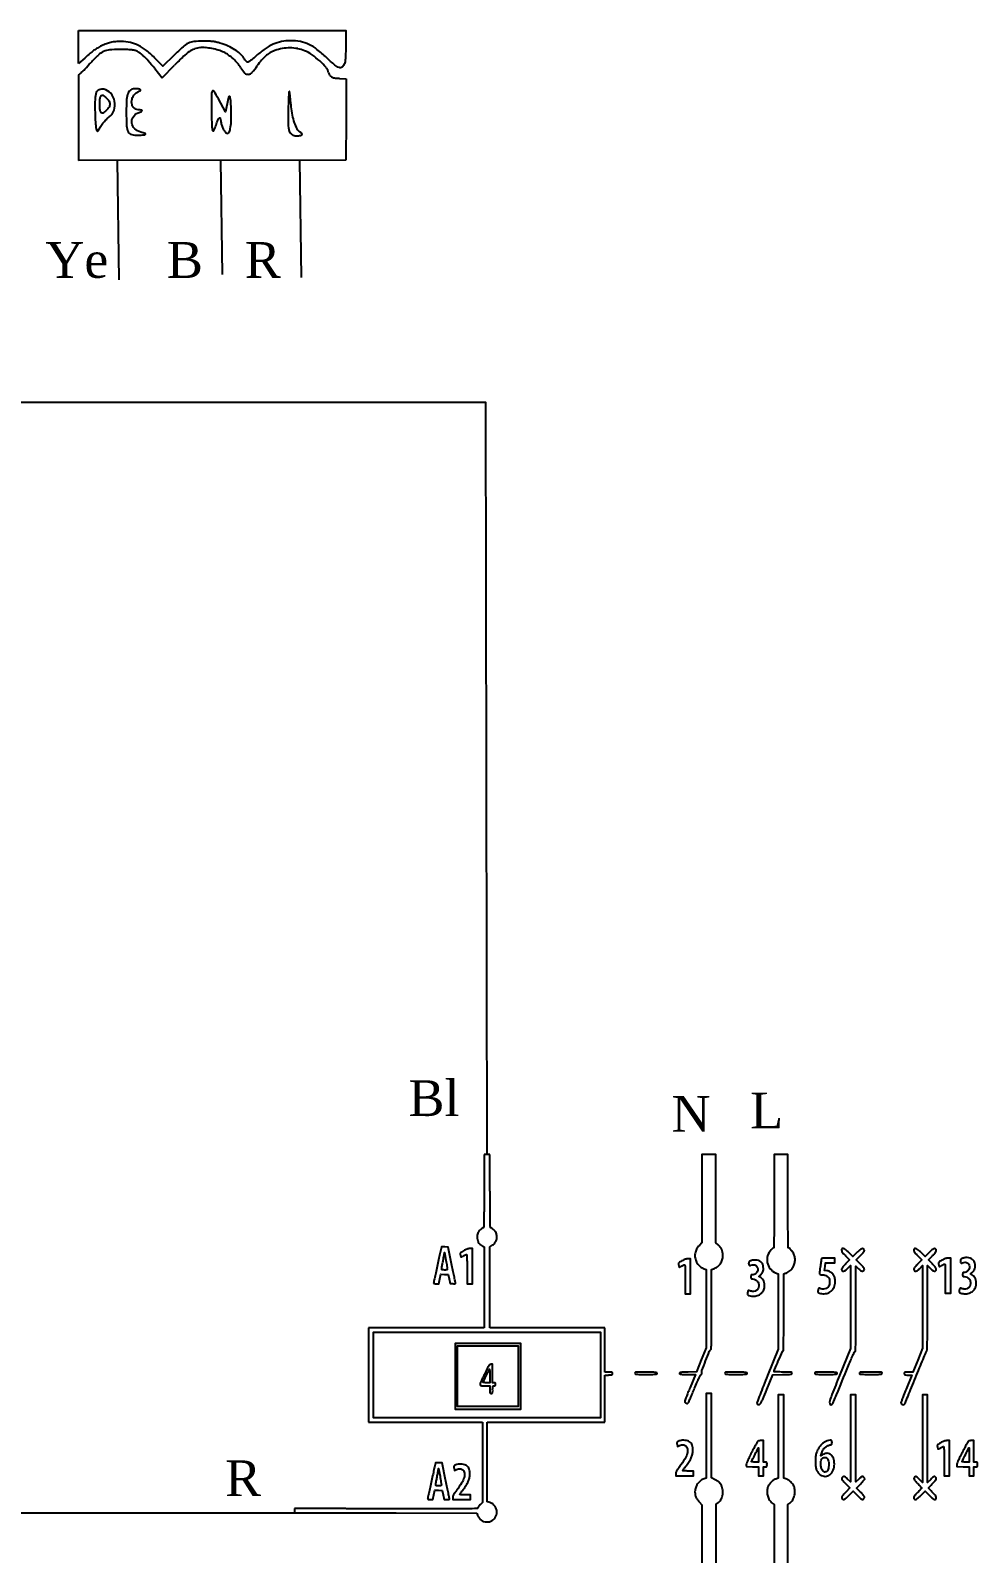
# Model space of a CAD drawing. Extents: x 8694 to 20248, y -4045 to 2404.
# Drawn here: x 18660 to 20248, y -802 to 1752 of the extents above; entities that cross this region are included whole.
import ezdxf

# ---------------------------------------------------------------- set-up
doc = ezdxf.new("R2010")
doc.units = 0
doc.header["$MEASUREMENT"] = 0
doc.styles.get("Standard").update_dxf_attribs({"font": 'romantic.ttf'})

msp = doc.modelspace()

# ---------------------------------------------------------------- linework, layer by layer
for p, q in [((18868.8, 1687.8), (18881.2, 1672.5)), ((18881.2, 1672.5), (18902, 1693.6)), ((19178.3, 1671.5), (19190, 1670.9)), ((19190, 1670.9), (19189.6, 1602.6)), ((19189.6, 1602.6), (19189.2, 1534.4)), ((19189.2, 1534.4), (18741.2, 1533.5)), ((19425.9, -132.6), (19421.4, -132.6)), ((19421.4, -132.6), (19421.4, -194.1)), ((19430.4, -132.6), (19425.9, -132.6)), ((19430.4, -194.1), (19430.4, -132.6)), ((19417.9, -286), (19421.4, -287.7)), ((19421.4, -287.7), (19421.4, -355.6)), ((19430.4, -287.9), (19434.2, -285.5)), ((19430.4, -355.7), (19430.4, -287.9)), ((19421.4, -355.6), (19421.4, -423.6)), ((19430.4, -423.6), (19430.4, -355.7)), ((19324.4, -423.6), (19227.4, -423.6)), ((19227.4, -423.6), (19227.4, -502.6)), ((19421.4, -423.6), (19324.4, -423.6)), ((19526.9, -423.6), (19430.4, -423.6)), ((19623.4, -423.6), (19526.9, -423.6)), ((19623.4, -460.6), (19623.4, -423.6)), ((19623.4, -497.6), (19623.4, -460.6)), ((19227.4, -502.6), (19227.4, -581.6)), ((19629.9, -497.6), (19623.4, -497.6)), ((19623.4, -542.1), (19623.4, -502.6)), ((19623.4, -502.6), (19629.9, -502.6)), ((19623.4, -581.6), (19623.4, -542.1)), ((19227.4, -581.6), (19322.9, -581.6)), ((19322.9, -581.6), (19418.4, -581.6)), ((19418.4, -581.6), (19418.4, -649.1)), ((19426.4, -648.4), (19426.4, -581.6)), ((19426.4, -581.6), (19524.9, -581.6)), ((19524.9, -581.6), (19623.4, -581.6)), ((19418.4, -649.1), (19418.4, -716.6)), ((19426.4, -715.3), (19426.4, -648.4)), ((19128, -726.6), (19103.2, -726.6)), ((19103.2, -726.6), (19103.2, -730.1)), ((19103.2, -730.1), (19103.2, -733.6)), ((19103.2, -733.6), (19128, -733.6)), ((19128, -733.6), (19273.7, -733.8)), ((19273.7, -733.8), (19408.9, -734.1)), ((19408.9, -734.1), (19409.8, -737.5)), ((19418.4, -716.6), (19415, -719.7)), ((19429.2, -715.9), (19426.4, -715.3))]:
    msp.add_line(p, q)
at = {"color": 2, "linetype": 'Continuous'}
msp.add_line((18805.9, 1533.6), (18808.5, 1333.5), dxfattribs=at)
at = {"color": 250, "linetype": 'Continuous'}
msp.add_line((18979.2, 1534), (18981.7, 1342.5), dxfattribs=at)
at = {"color": 1, "linetype": 'Continuous'}
msp.add_line((19111.4, 1534.3), (19114.3, 1337.3), dxfattribs=at)
for points in [[(18740.9, 1751.8), (19189.2, 1751.7), (19189.1, 1726.2, -0.00367), (19188.9, 1713.1, -0.014019), (19188.5, 1704.9, -0.022124), (19187.9, 1699.4, -0.059319), (19186.8, 1695.6, -0.125809), (19182.8, 1690.4, -0.258025), (19177.9, 1689.6, -0.093465), (19170.6, 1693.8, -0.011703), (19156.9, 1706.2, 0.025006), (19140.8, 1720.1, 0.056387), (19127.1, 1728.5, 0.064879), (19113, 1733, 0.043908), (19096.3, 1734.5, 0.048158), (19081.3, 1733, 0.055053), (19067.5, 1728.7, 0.049938), (19053.9, 1721.1, 0.03039), (19039.5, 1709.7, -0.009789), (19034.7, 1705.5, -0.013716), (19030.2, 1701.9, -0.009986), (19026.3, 1699.2, -0.150684), (19024.7, 1698.7, -0.149939), (19023.4, 1699.1, -0.046721), (19021.8, 1700.5, -0.037753), (19020, 1702.6, -0.021551), (19018.1, 1705.3, 0.069164), (19012, 1712.7, 0.04495), (19003.2, 1719.5, 0.038668), (18991.8, 1725.5, 0.026121), (18978.1, 1730.6, 0.019496), (18972, 1732.2, 0.028043), (18966.4, 1733.2, 0.021661), (18959.9, 1733.7, 0.006876), (18950, 1733.8, 0.023662), (18934.5, 1733.1, 0.08977), (18925.1, 1730.4, 0.070187), (18916.2, 1724.4, 0.010962), (18900.7, 1709.8), (18882.5, 1691.9), (18870.2, 1704.3, 0.027052), (18855, 1718, 0.053798), (18841.5, 1726.8, 0.06294), (18827.9, 1731.6, 0.05372), (18812.7, 1733.2, 0.019588), (18803, 1732.9, 0.033742), (18795, 1731.7, 0.035871), (18787.6, 1729.5, 0.02596), (18779.7, 1726.1, 0.016991), (18772.7, 1722.3, 0.024799), (18766.9, 1718.5, 0.019221), (18760.4, 1713.5, 0.006083), (18751.3, 1705.5), (18740.9, 1696.2)], [(19810.4, -868.6), (19810.4, -793.8), (19810.4, -719.1), (19813.8, -716.4, 0.105756), (19818.8, -710.4, 0.086106), (19821.3, -702.4, 0.08317), (19821, -693.8, 0.088761), (19817.9, -686, 0.029188), (19816.1, -683.4, 0.047496), (19814.2, -681.5, 0.043536), (19811.9, -679.8, 0.020401), (19808.7, -678.1), (19802.6, -675.1), (19802.5, -604.3), (19802.4, -533.6), (19797.9, -533.6), (19793.4, -533.6), (19793.4, -604.5), (19793.4, -675.4), (19789.8, -676.6, 0.082189), (19784.5, -679.4, 0.066351), (19779.9, -683.9, 0.06413), (19776.5, -689.7, 0.066749), (19774.8, -696.1, 0.057415), (19774.7, -701.2, 0.063552), (19775.7, -706, 0.060376), (19778.1, -710.5, 0.044714), (19781.6, -715), (19786.4, -720), (19786.4, -794.3), (19786.4, -868.6)], [(19930.4, -868.6), (19930.4, -794.2), (19930.4, -719.8), (19933.8, -717.2, 0.098574), (19938.6, -711.8, 0.072931), (19941.6, -704.3, 0.072348), (19942.3, -696.3, 0.093631), (19940.6, -689.1, 0.061508), (19938.3, -685.3, 0.038172), (19934.8, -681.6, 0.038384), (19930.8, -678.4, 0.068322), (19927.1, -676.6), (19923.4, -675.4), (19923.4, -605.5), (19923.4, -535.6), (19918.9, -535.6), (19914.4, -535.6), (19914.4, -605.4), (19914.4, -675.3), (19910, -677, 0.069534), (19905.9, -679.3, 0.042342), (19901.8, -682.9, 0.04264), (19898.4, -687.2, 0.079599), (19896.5, -691.2, 0.070174), (19895.6, -698.5, 0.068158), (19896.6, -705.8, 0.070949), (19899.6, -712.3, 0.0888), (19904, -717.2), (19907.4, -719.8), (19907.4, -794.2), (19907.4, -868.6)]]:
    msp.add_lwpolyline(points, format="xyb")
at = {"linetype": 'Continuous'}
for points in [[(18740.9, 1696.2), (18740.9, 1751.8)], [(18740.9, 1677.3), (18741.2, 1533.5)]]:
    msp.add_lwpolyline(points, dxfattribs=at)
for points in [[(18768.6, 1613.4, 0.01159), (18769.2, 1597.8, 0.033504), (18770.6, 1587.1, 0.144064), (18772.4, 1583.5, 0.546861), (18774.4, 1583.9, -0.047531), (18777.3, 1589.7, -0.027104), (18781.8, 1596.1, -0.026857), (18787.1, 1602.1, -0.039777), (18792.4, 1606.7, 0.156667), (18800.6, 1618, 0.127783), (18801.5, 1633.1, 0.131033), (18795, 1646.4, 0.167811), (18783.3, 1653.1, 0.140686), (18775.5, 1652.4, 0.215189), (18770.8, 1647.7, 0.081635), (18768.7, 1636.7, 0.011175)], [(18787.3, 1617.6, -0.051663), (18782, 1613.3, -0.354955), (18778.9, 1613.6, -0.180052), (18777.1, 1617.6, -0.018208), (18776.7, 1628.2, -0.018208), (18777.1, 1638.8, -0.180052), (18778.9, 1642.8, -0.354955), (18782, 1643.2, -0.051663), (18787.3, 1638.9, -0.049631), (18792.1, 1633.1, -0.147822), (18793.5, 1628.2, -0.147822), (18792.1, 1623.4, -0.049631)], [(18821, 1614.9, 0.012543), (18821.6, 1591.8, 0.1064), (18824.3, 1581.8, 0.215676), (18830.1, 1577.2, 0.074749), (18840.9, 1576.1, 0.005718), (18851.1, 1576.7, 0.197309), (18853.2, 1577.8, 0.541772), (18852.8, 1579, 0.01159), (18845.4, 1581.2, -0.131125), (18835.2, 1587, -0.165862), (18830.3, 1596.6, -0.180294), (18832.6, 1606.6, -0.153683), (18840.9, 1613.5, 0.009076), (18846.8, 1616, 0.295955), (18847.6, 1617.2, 0.382689), (18846.7, 1618.2, 0.011437), (18840.9, 1618.7, -0.110032), (18836.7, 1619.9, -0.093567), (18833.1, 1622.8, -0.088627), (18830.7, 1627.1, -0.085859), (18829.9, 1631.9, -0.080074), (18830.7, 1637, -0.064399), (18833.1, 1642.1, -0.065245), (18836.7, 1646.3, -0.087674), (18840.9, 1648.9, 0.051902), (18844.5, 1650.8, 0.449116), (18844.7, 1652.4, 0.185333), (18842.4, 1653.6, 0.021021), (18836.5, 1654.1, 0.138461), (18828.8, 1652.3, 0.173877), (18824.1, 1646.9, 0.079871), (18821.6, 1635.9, 0.014526)], [(18964, 1614.9, 0.004417), (18964.5, 1591.6, 0.075782), (18965.9, 1584.1, 0.666854), (18968.1, 1583.9, 0.036532), (18971.6, 1592.8, -0.01362), (18974.7, 1601.6, -0.119147), (18977.1, 1605, -0.543596), (18978.7, 1604.6, -0.063158), (18979.6, 1600, 0.050886), (18980.6, 1593.8, 0.045588), (18982.8, 1587.8, 0.048325), (18985.9, 1582.7, 0.095186), (18989.3, 1579.5, 0.413744), (18992.9, 1580.3, 0.088206), (18995.5, 1586.9, 0.042658), (18997, 1599.1, 0.015263), (18997, 1616.6, 0.008572), (18996.3, 1632.3, 0.046922), (18995, 1640.7, 0.622975), (18993.4, 1641, 0.120033), (18991.7, 1637.4), (18987.6, 1615.5), (18975.5, 1637.4, 0.016945), (18968, 1649.9, 0.576935), (18965.2, 1649.7, 0.119622), (18963.8, 1643.7, 0.002912)], [(19092.5, 1617.1, 0.012735), (19092.3, 1594.6, 0.076872), (19094.3, 1583.1, 0.176527), (19098.8, 1577.3, 0.140461), (19106.5, 1575.2, 0.024151), (19113, 1575.6, 0.207937), (19115.5, 1577, 0.378685), (19115.4, 1579, 0.05047), (19111.6, 1582, -0.140134), (19107.4, 1586.8, -0.031246), (19103.2, 1597, -0.030103), (19099.8, 1609.9, -0.025129), (19097.6, 1623.9, 0.000578), (19095, 1649.1, 0.681316), (19094.3, 1649.3, 0.153346), (19093.6, 1647.4, 0.000345)], [(19786.4, -206.8), (19786.4, -281.1), (19782, -285.3, 0.077655), (19777.4, -291.4, 0.082409), (19774.9, -298.6, 0.082262), (19774.9, -306.1, 0.07701), (19777.3, -313.4, 0.056311), (19779.6, -316.8, 0.038466), (19782.9, -320.2, 0.038732), (19786.6, -323, 0.061736), (19790.2, -324.6), (19793.4, -325.7), (19793.4, -391.4), (19793.4, -457.1), (19785.2, -477.3), (19777, -497.5), (19763, -497.8, 0.003137), (19754.9, -498, 0.02698), (19751.3, -498.3, 0.07098), (19749.4, -498.9, 0.244091), (19748.6, -499.8, 0.306526), (19749, -500.8, 0.110099), (19750.5, -501.3, 0.030267), (19753.7, -501.5, 0.002748), (19761.8, -501.6), (19775.3, -501.6), (19766.4, -523.6, 0.002199), (19762.9, -532.1, 0.003367), (19760.1, -539.5, 0.001187), (19757.6, -545.9, 0.090066), (19757.4, -547, 0.115924), (19757.6, -547.7, 0.054696), (19758.1, -548.4, 0.050007), (19758.7, -549.1, 0.049876), (19759.6, -549.6, 0.040028), (19760.7, -550.1, 0.110191), (19761.5, -550.2, 0.119081), (19762.3, -549.9, 0.050966), (19763.2, -549.2, 0.090211), (19764.1, -548, 0.002202), (19767, -541.5, 0.004716), (19770.3, -533.7, 0.003183), (19774, -524.9, -0.00343), (19778.3, -514.4, -0.010739), (19781.4, -507.4, -0.008199), (19783.8, -502.6, -0.228357), (19784.9, -501.7, 0.095687), (19785.7, -501.4, 0.152903), (19786.1, -500.9, 0.108615), (19786.3, -500, 0.035075), (19786.1, -498.8, -0.136756), (19786.4, -495.1, -0.003371), (19792.5, -479, -0.003618), (19798.7, -463.2, -0.124325), (19801.1, -460, 0.215251), (19801.9, -458.4, 0.002419), (19802.2, -446.2, 0.004225), (19802.4, -427.7, 0.000712), (19802.4, -392.3), (19802.4, -325.8), (19805.7, -324.6, 0.074252), (19812.2, -321.2, 0.081896), (19817.2, -316.1, 0.081342), (19820.4, -309.6, 0.071973), (19821.4, -302.2, 0.047845), (19820.9, -296.9, 0.058025), (19819.4, -292.2, 0.058814), (19816.9, -288, 0.051243), (19813.3, -284.2), (19809.4, -280.9), (19809.4, -206.7), (19809.4, -132.6), (19797.9, -132.6), (19786.4, -132.6)], [(19907.4, -211.1, -0.000938), (19907.4, -243.2, -0.002002), (19907.2, -268.1, -0.000188), (19906.9, -289.2, -0.410554), (19906.5, -289.6, 0.15134), (19906, -289.7, 0.015037), (19904.9, -290.5, 0.017859), (19903.7, -291.6, 0.013257), (19902.4, -292.8, 0.122783), (19896.5, -302.6, 0.123212), (19895.9, -314.1, 0.123688), (19900.7, -324.4, 0.12431), (19909.9, -331.2), (19914.4, -333.1), (19914.4, -396), (19914.4, -459), (19896.4, -503.4, 0.002118), (19889.5, -520.6, 0.003334), (19883.7, -535.4, 0.000881), (19878.8, -548.3, 0.126292), (19878.6, -549.9, 0.073965), (19878.9, -551, 0.137827), (19879.5, -551.6, 0.109783), (19880.4, -552, 0.037161), (19881.8, -552.1, 0.195168), (19883.9, -551.2, 0.079793), (19885.7, -548.8, 0.022546), (19888.2, -543.4, 0.001412), (19894.9, -527.1), (19905, -502.1), (19921.2, -501.8, 0.002119), (19931.4, -501.6, 0.028164), (19935.1, -501.3, 0.103605), (19936.8, -500.7, 0.260617), (19937.4, -499.5, 0.249678), (19936.8, -498.4, 0.115805), (19935.3, -497.9, 0.030489), (19931.9, -497.6, 0.002252), (19922.4, -497.6, -0.004361), (19916.7, -497.5, -0.007264), (19911.8, -497.4, -0.002109), (19907.7, -497.2, -0.398213), (19907.4, -496.9, -0.100026), (19908, -493.8, -0.001883), (19914.4, -478.9, -0.000849), (19921.2, -463.3, -0.294423), (19922.2, -462.6, 0.402189), (19922.9, -461.9, 0.001552), (19923.2, -449.3, 0.00405), (19923.4, -431.1, 0.000764), (19923.4, -397.7), (19923.4, -332.8), (19926.1, -332.1, 0.059098), (19928.9, -331.1, 0.030151), (19932.1, -329.1, 0.029857), (19935.1, -326.8, 0.045606), (19937.4, -324.3, 0.072028), (19940.6, -318.9, 0.062624), (19942.2, -312.5, 0.063132), (19942.2, -306, 0.075879), (19940.6, -300.1, 0.047587), (19938.7, -296.8, 0.026073), (19935.9, -293.3, 0.020418), (19933, -290.2, 0.194464), (19931.4, -289.6, -0.410554), (19930.9, -289.2, -0.000188), (19930.7, -268.1, -0.002002), (19930.5, -243.2, -0.000938), (19930.4, -211.1), (19930.4, -132.6), (19918.9, -132.6), (19907.4, -132.6)], [(19349.4, -288, -0.053496), (19349.4, -288.4, -0.000056), (19347.5, -297, -0.000549), (19345.4, -306.6, -0.000337), (19342.9, -317.9, 0.000765), (19340.4, -329.2, 0.001208), (19338.3, -339, 0.000271), (19336.5, -347.5, 0.052191), (19336.4, -348.4, 0.276792), (19336.7, -348.9, 0.058271), (19337.6, -349.3, 0.042756), (19339, -349.5, 0.021736), (19340.8, -349.6), (19345.1, -349.6), (19346.8, -341.5), (19348.6, -333.5), (19354.7, -333.8), (19360.9, -334.1), (19362.5, -341.6), (19364, -349.1), (19368.7, -349.4, 0.007842), (19371.8, -349.5, 0.145708), (19372.7, -349.3, 0.281306), (19373.1, -348.6, 0.031891), (19372.8, -346.9, 0.000757), (19372.4, -344.9, 0.000024), (19370.8, -336.7, 0.000046), (19368.8, -327, 0.000032), (19366.5, -316.1), (19360.8, -288.1), (19355.1, -287.8, 0.008283), (19352.9, -287.7, 0.013836), (19351.1, -287.7, 0.007474), (19349.6, -287.8, 0.395133)], [(19359.4, -324.8, -0.137582), (19359.2, -325.7, -0.167355), (19358.5, -326.2, -0.079386), (19357.3, -326.5, -0.015201), (19355, -326.6, -0.016386), (19353.3, -326.5, -0.022955), (19351.7, -326.3, -0.020443), (19350.5, -326.1, -0.197022), (19350.1, -325.8, -0.160017), (19349.9, -325.2, -0.008579), (19350.1, -323.3, -0.012719), (19350.4, -321.1, -0.008873), (19350.9, -318.5, 0.003067), (19351.5, -315.5, 0.001609), (19352.2, -311.8, 0.0016), (19352.9, -307.9, 0.002459), (19353.5, -304.6), (19354.8, -297.1), (19357.1, -310.1, -0.001941), (19358, -315.2, -0.002687), (19358.7, -319.8, -0.001678), (19359.3, -323.6, -0.03336)], [(19386.7, -294.2, 0.008043), (19382.9, -296.5, 0.082035), (19381.5, -297.7, 0.164744), (19381, -298.9, 0.058315), (19381.1, -300.9, 0.009282), (19381.4, -302.1, 0.012126), (19381.7, -303.3, 0.009772), (19381.9, -304.2, 0.101949), (19382.1, -304.6, 0.302097), (19382.5, -304.6, 0.016104), (19383.6, -304.2, 0.020827), (19384.9, -303.6, 0.013199), (19386.4, -302.8, -0.010775), (19388, -302, -0.013488), (19389.5, -301.2, -0.011703), (19390.8, -300.7, -0.094876), (19391.4, -300.6, -0.39736), (19391.9, -301.1, -0.003743), (19392.2, -306.6, -0.008019), (19392.4, -314.1, -0.002708), (19392.4, -325.1), (19392.4, -349.6), (19396.9, -349.6), (19401.4, -349.6), (19401.4, -320.1), (19401.4, -290.6), (19397.2, -290.6, 0.045106), (19394.9, -290.9, 0.033027), (19392.5, -291.5, 0.028352), (19389.8, -292.6, 0.017724)], [(20021.1, -291.2, 0.21578), (20020.4, -293, 0.104875), (20021.1, -295.4, 0.057015), (20023.3, -298.6, 0.017771), (20027.2, -302.8), (20033.9, -309.6), (20027.1, -316.4, 0.009086), (20023.7, -320, 0.033667), (20021.8, -322.4, 0.056192), (20020.8, -324.2, 0.132397), (20020.6, -325.7, 0.168917), (20021.7, -327.9, 0.23778), (20023.8, -328.5, 0.115983), (20026.8, -327.2, 0.035806), (20030.6, -323.9), (20035.4, -319.1), (20035.4, -388.7), (20035.4, -458.3), (20017, -503.6, 0.001483), (20004.3, -535.2, 0.024525), (20000.6, -545.9, 0.122973), (20000.5, -550.6, 0.354618), (20002.9, -552.6, 0.263643), (20004.9, -551.4, 0.030344), (20007.5, -546.5, 0.007745), (20012.1, -535.7, 0.000219), (20031, -489.3, -0.003535), (20035.4, -478.7, -0.006617), (20039.1, -470.1, -0.002046), (20042.4, -463, -0.291758), (20043.1, -462.6, 0.407149), (20043.9, -461.8, 0.001523), (20044.2, -448.5, 0.003857), (20044.4, -428.8, 0.000665), (20044.4, -391.4), (20044.4, -320.2), (20048.7, -324.4, 0.036431), (20052, -327.1, 0.103307), (20054.7, -328.4, 0.173327), (20056.8, -328.1, 0.15408), (20058.5, -326.5, 0.159019), (20058.7, -325.1, 0.108908), (20058.1, -323.6, 0.043431), (20056.4, -321.3, 0.005763), (20052.3, -317), (20045.1, -309.6), (20052.3, -302.1, 0.005763), (20056.4, -297.8, 0.043431), (20058.1, -295.6, 0.108908), (20058.7, -294, 0.159019), (20058.5, -292.6, 0.172987), (20056.6, -291, 0.19207), (20054.3, -290.9, 0.085371), (20051, -292.9, 0.019025), (20046.2, -297.3), (20039.4, -304), (20032.7, -297.3, 0.017771), (20028.4, -293.4, 0.057015), (20025.3, -291.2, 0.104875), (20022.9, -290.6, 0.21578)], [(20142.1, -291.2, 0.21578), (20141.4, -293, 0.104875), (20142.1, -295.4, 0.057015), (20144.3, -298.6, 0.017771), (20148.2, -302.8), (20154.9, -309.6), (20148.1, -316.4, 0.009086), (20144.7, -320, 0.033667), (20142.8, -322.4, 0.056192), (20141.8, -324.2, 0.132397), (20141.6, -325.7, 0.168917), (20142.7, -327.9, 0.23778), (20144.8, -328.5, 0.115983), (20147.8, -327.2, 0.035806), (20151.6, -323.9), (20156.4, -319.1), (20156.4, -388.4), (20156.4, -457.7), (20148.3, -477.6), (20140.2, -497.6), (20132.8, -497.6, 0.005189), (20128.1, -497.6, 0.075261), (20126.4, -497.9, 0.225053), (20125.7, -498.6, 0.091278), (20125.4, -500, 0.083477), (20125.7, -501.4, 0.209312), (20126.4, -502.2, 0.084088), (20127.8, -502.5, 0.007443), (20131.7, -502.8), (20138, -503.1), (20128.6, -526.1, 0.003136), (20124.3, -536.9, 0.010666), (20121.7, -544.1, 0.008819), (20120, -549.1, 0.216449), (20120.2, -550.6, 0.124064), (20121.4, -551.7, 0.096898), (20123.1, -552.3, 0.102939), (20124.9, -552.2, 0.160605), (20126.1, -551.4, 0.065788), (20126.8, -550.3, 0.000299), (20131.9, -537.9, 0.001419), (20137.7, -523.7, 0.000895), (20144.5, -507.2, -0.001456), (20151.2, -490.7, -0.002299), (20157.1, -476.5, -0.000543), (20162.3, -464.2, -0.096193), (20163.1, -463, 0.192142), (20163.9, -461.3, 0.002024), (20164.2, -447.8, 0.003811), (20164.4, -427.8, 0.000686), (20164.4, -390.4), (20164.4, -319.1), (20169.3, -323.9, 0.035806), (20173.1, -327.2, 0.115983), (20176.1, -328.5, 0.23778), (20178.2, -327.9, 0.168917), (20179.3, -325.7, 0.132397), (20179.1, -324.2, 0.056192), (20178.1, -322.4, 0.033667), (20176.2, -320, 0.009086), (20172.8, -316.4), (20166, -309.6), (20172.8, -302.7, 0.009086), (20176.2, -299.2, 0.033667), (20178.1, -296.8, 0.056192), (20179.1, -295, 0.132397), (20179.3, -293.5, 0.063989), (20179, -292.4, 0.09764), (20178.4, -291.6, 0.09764), (20177.6, -291, 0.063989), (20176.5, -290.7, 0.132397), (20175, -290.9, 0.056192), (20173.2, -291.9, 0.033667), (20170.8, -293.8, 0.009086), (20167.3, -297.2), (20160.4, -304), (20153.7, -297.3, 0.017771), (20149.4, -293.4, 0.057015), (20146.3, -291.2, 0.104875), (20143.9, -290.6, 0.21578)], [(20223.4, -306.9, 0.03276), (20221.7, -307.6, 0.079408), (20220.6, -308.4, 0.099176), (20220, -309.3, 0.074016), (20219.7, -310.6, 0.053614), (20219.7, -313, 0.15808), (20220.4, -314.6, 0.224723), (20221.6, -315.1, 0.110411), (20223.4, -314.6, -0.134229), (20227.8, -313.6, -0.146789), (20232, -315, -0.147895), (20234.6, -318.5, -0.136743), (20235, -323, -0.100984), (20233.9, -325.8, -0.075863), (20231.6, -328.3, -0.075091), (20228.7, -330, -0.094895), (20225.7, -330.6, 0.066054), (20224.5, -330.7, 0.185705), (20223.8, -331.2, 0.121458), (20223.5, -332.2, 0.021851), (20223.4, -334.1, 0.021338), (20223.5, -336.1, 0.146053), (20223.9, -337, 0.188194), (20224.6, -337.4, 0.039999), (20226.2, -337.6, -0.121342), (20231, -338.8, -0.119766), (20234.7, -342.1, -0.115019), (20236.6, -346.8, -0.105635), (20236.3, -352.1, -0.134666), (20234.2, -355.6, -0.116327), (20230.4, -357.9, -0.098809), (20225.5, -358.4, -0.07328), (20220.2, -357.1, 0.115598), (20219.4, -357, 0.209229), (20218.8, -357.3, 0.102588), (20218.3, -358.2, 0.018726), (20217.9, -360.1, 0.054698), (20217.7, -362.8, 0.195697), (20218.4, -364.4, 0.133421), (20220.2, -365.4, 0.021005), (20224.2, -366.2, 0.087053), (20232.3, -366, 0.107403), (20239.2, -362.9, 0.112729), (20244.1, -357.5, 0.103826), (20246.2, -350.3, 0.052201), (20246.1, -345.6, 0.068098), (20245, -341.4, 0.073355), (20242.9, -338, 0.075092), (20239.9, -335.3), (20236.7, -333.2), (20239.5, -330.9, 0.034769), (20240.6, -329.8, 0.022602), (20241.7, -328.4, 0.022732), (20242.8, -326.9, 0.039587), (20243.4, -325.6, 0.082073), (20244.3, -322, 0.042614), (20244.2, -317.5, 0.042605), (20243.3, -313.2, 0.113548), (20241.8, -310.4, 0.089731), (20238.3, -307.7, 0.073796), (20233.8, -306.1, 0.068752), (20228.6, -305.8, 0.061193)], [(19752.7, -311.2, 0.008043), (19748.9, -313.5, 0.082035), (19747.5, -314.7, 0.164744), (19747, -315.9, 0.058315), (19747.1, -317.9, 0.009282), (19747.4, -319.1, 0.012126), (19747.7, -320.3, 0.009772), (19747.9, -321.2, 0.101949), (19748.1, -321.6, 0.302097), (19748.5, -321.6, 0.016104), (19749.6, -321.2, 0.020827), (19750.9, -320.6, 0.013199), (19752.4, -319.8, -0.010775), (19754, -319, -0.013488), (19755.5, -318.2, -0.011703), (19756.8, -317.7, -0.094876), (19757.4, -317.6, -0.39736), (19757.9, -318.1, -0.003743), (19758.2, -323.6, -0.008019), (19758.4, -331.1, -0.002708), (19758.4, -342.1), (19758.4, -366.6), (19762.9, -366.6), (19767.4, -366.6), (19767.4, -337.1), (19767.4, -307.6), (19763.2, -307.6, 0.045106), (19760.9, -307.9, 0.033027), (19758.5, -308.5, 0.028352), (19755.8, -309.6, 0.017724)], [(19868.4, -310.9, 0.03276), (19866.7, -311.6, 0.079408), (19865.6, -312.4, 0.099176), (19865, -313.3, 0.074016), (19864.7, -314.6, 0.053614), (19864.7, -317, 0.15808), (19865.4, -318.6, 0.224723), (19866.6, -319.1, 0.110411), (19868.4, -318.6, -0.134229), (19872.8, -317.6, -0.146789), (19877, -319, -0.147895), (19879.6, -322.5, -0.136743), (19880, -327, -0.100984), (19878.9, -329.8, -0.075863), (19876.6, -332.3, -0.075091), (19873.7, -334, -0.094895), (19870.7, -334.6, 0.066054), (19869.5, -334.7, 0.185705), (19868.8, -335.2, 0.121458), (19868.5, -336.2, 0.021851), (19868.4, -338.1, 0.021338), (19868.5, -340.1, 0.146053), (19868.9, -341, 0.188194), (19869.6, -341.4, 0.039999), (19871.2, -341.6, -0.121342), (19876, -342.8, -0.119766), (19879.7, -346.1, -0.115019), (19881.6, -350.8, -0.105635), (19881.3, -356.1, -0.134666), (19879.2, -359.6, -0.116327), (19875.4, -361.9, -0.098809), (19870.5, -362.4, -0.07328), (19865.2, -361.1, 0.115598), (19864.4, -361, 0.209229), (19863.8, -361.3, 0.102588), (19863.3, -362.2, 0.018726), (19862.9, -364.1, 0.054698), (19862.7, -366.8, 0.195697), (19863.4, -368.4, 0.133421), (19865.2, -369.4, 0.021005), (19869.2, -370.2, 0.087053), (19877.3, -370, 0.107403), (19884.2, -366.9, 0.112729), (19889.1, -361.5, 0.103826), (19891.2, -354.3, 0.052201), (19891.1, -349.6, 0.068098), (19890, -345.4, 0.073355), (19887.9, -342, 0.075092), (19884.9, -339.3), (19881.7, -337.2), (19884.5, -334.9, 0.034769), (19885.6, -333.8, 0.022602), (19886.7, -332.4, 0.022732), (19887.8, -330.9, 0.039587), (19888.4, -329.6, 0.082073), (19889.3, -326, 0.042614), (19889.2, -321.5, 0.042605), (19888.3, -317.2, 0.113548), (19886.8, -314.4, 0.089731), (19883.3, -311.7, 0.073796), (19878.8, -310.1, 0.068752), (19873.6, -309.8, 0.061193)], [(19986.4, -307.8, -0.023765), (19986.3, -308.7, -0.000984), (19986, -311.8, -0.001705), (19985.5, -315.5, -0.001209), (19984.9, -319.6, 0.002804), (19983.6, -330.1, 0.073413), (19983.6, -332.9, 0.283829), (19984.7, -334.2, 0.074187), (19987.5, -334.6, -0.052342), (19990.9, -334.9, -0.05514), (19994.1, -336, -0.058278), (19996.8, -337.7, -0.074493), (19998.9, -339.8, -0.105787), (20000, -342.4, -0.04542), (20000.4, -346.3, -0.044961), (20000, -350.3, -0.0765), (19999, -353.5, -0.125614), (19996.4, -356.3, -0.090972), (19992.5, -358.1, -0.082659), (19987.9, -358.4, -0.07854), (19983.3, -357.2, 0.123306), (19982.5, -357, 0.211255), (19981.9, -357.4, 0.100406), (19981.4, -358.3, 0.018535), (19981, -360.2, 0.048815), (19980.7, -362.8, 0.190318), (19981.4, -364.4, 0.139001), (19983, -365.3, 0.022261), (19986.7, -366.1, 0.099406), (19995.6, -365.8, 0.121163), (20003, -362.1, 0.119298), (20008, -355.2, 0.094416), (20009.7, -346.2, 0.0629), (20008.9, -339.2, 0.10174), (20006.3, -333.7, 0.107796), (20001.9, -329.9, 0.077372), (19995.7, -327.8), (19991.9, -327.1), (19992.8, -320.8), (19993.6, -314.6), (20001.5, -314.6), (20009.4, -314.6), (20009.4, -310.6), (20009.4, -306.6), (19997.9, -306.6, 0.005315), (19992.4, -306.6, 0.021682), (19989, -306.9, 0.030914), (19986.9, -307.2, 0.340811)], [(20188.7, -310.2, 0.008043), (20184.9, -312.5, 0.082035), (20183.5, -313.7, 0.164744), (20183, -314.9, 0.058315), (20183.1, -316.9, 0.009282), (20183.4, -318.1, 0.012126), (20183.7, -319.3, 0.009772), (20183.9, -320.2, 0.101949), (20184.1, -320.6, 0.302097), (20184.5, -320.6, 0.016104), (20185.6, -320.2, 0.020827), (20186.9, -319.6, 0.013199), (20188.4, -318.8, -0.010775), (20190, -318, -0.013488), (20191.5, -317.2, -0.011703), (20192.8, -316.7, -0.094876), (20193.4, -316.6, -0.39736), (20193.9, -317.1, -0.003743), (20194.2, -322.6, -0.008019), (20194.4, -330.1, -0.002708), (20194.4, -341.1), (20194.4, -365.6), (20198.9, -365.6), (20203.4, -365.6), (20203.4, -336.1), (20203.4, -306.6), (20199.2, -306.6, 0.045106), (20196.9, -306.9, 0.033027), (20194.5, -307.5, 0.028352), (20191.8, -308.6, 0.017724)], [(19422.2, -500.1, 0.005953), (19419.2, -506.2, 0.008247), (19416.7, -511.8, 0.005511), (19414.7, -516.5, 0.096251), (19414.4, -518.1, 0.094454), (19414.7, -519.5, 0.226813), (19415.5, -520.2, 0.071117), (19417.2, -520.5, 0.004489), (19422.4, -520.6), (19430.4, -520.6), (19430.4, -527.1, 0.006367), (19430.5, -531.2, 0.085635), (19430.8, -532.7, 0.226921), (19431.5, -533.3, 0.077921), (19432.9, -533.6, 0.077921), (19434.4, -533.3, 0.226921), (19435.1, -532.7, 0.085635), (19435.4, -531.2, 0.006367), (19435.4, -527.1, -0.006367), (19435.5, -522.9, -0.085635), (19435.8, -521.5, -0.226921), (19436.5, -520.8, -0.077921), (19437.9, -520.6, 0.045527), (19439.2, -520.5, 0.152009), (19439.9, -520.1, 0.152009), (19440.3, -519.3, 0.045527), (19440.4, -518.1, 0.045527), (19440.3, -516.8, 0.152009), (19439.9, -516.1, 0.152009), (19439.2, -515.7, 0.045527), (19437.9, -515.6), (19435.4, -515.6), (19435.4, -500.1), (19435.4, -484.6), (19432.7, -484.6, 0.160136), (19430.8, -485.2, 0.085327), (19429.1, -486.9, 0.030207), (19426.9, -490.7, 0.002927)], [(19430.4, -504.1), (19430.4, -515.6), (19424.9, -515.6, -0.015313), (19422.7, -515.5, -0.027468), (19421, -515.3, -0.029227), (19419.8, -515, -0.433142), (19419.6, -514.7, -0.023077), (19420.6, -512.2, -0.000786), (19425.1, -502.9, -0.000101), (19429.9, -492.8, -0.237249), (19430.2, -492.6, -0.464103), (19430.3, -492.7, -0.00048), (19430.4, -496, -0.003419), (19430.4, -499.7, -0.002037)], [(19673.4, -499.6, 0.276174), (19674.1, -500.7, 0.09714), (19676, -501.3, 0.024791), (19680.3, -501.5, 0.001619), (19692.5, -501.6, 0.001823), (19704.1, -501.5, 0.021463), (19708.6, -501.3, 0.070823), (19710.7, -500.8, 0.360693), (19711.2, -499.8, 0.272618), (19710.4, -498.8, 0.052736), (19707.9, -498.3, 0.020644), (19703.2, -498, 0.002134), (19692.2, -497.8, 0.001602), (19680.1, -497.7, 0.025315), (19676, -497.8, 0.102347), (19674.1, -498.4, 0.273988)], [(19824.4, -499.6, 0.276174), (19825.1, -500.7, 0.09714), (19827, -501.3, 0.024791), (19831.3, -501.5, 0.001619), (19843.5, -501.6, 0.001823), (19855.1, -501.5, 0.021463), (19859.6, -501.3, 0.070823), (19861.7, -500.8, 0.360693), (19862.2, -499.8, 0.272618), (19861.4, -498.8, 0.052736), (19858.9, -498.3, 0.020644), (19854.2, -498, 0.002134), (19843.2, -497.8, 0.001602), (19831.1, -497.7, 0.025315), (19827, -497.8, 0.102347), (19825.1, -498.4, 0.273988)], [(19975.4, -499.6, 0.276174), (19976.1, -500.7, 0.09714), (19978, -501.3, 0.024791), (19982.3, -501.5, 0.001619), (19994.5, -501.6, 0.001823), (20006.1, -501.5, 0.021463), (20010.6, -501.3, 0.070823), (20012.7, -500.8, 0.360693), (20013.2, -499.8, 0.272618), (20012.4, -498.8, 0.052736), (20009.9, -498.3, 0.020644), (20005.2, -498, 0.002134), (19994.2, -497.8, 0.001602), (19982.1, -497.7, 0.025315), (19978, -497.8, 0.102347), (19976.1, -498.4, 0.273988)], [(20051.1, -498.2, 0.077955), (20050.8, -498.6, 0.038133), (20050.6, -499.1, 0.036641), (20050.5, -499.7, 0.043841), (20050.4, -500.2, 0.371018), (20051, -501, 0.019911), (20054.2, -501.3, 0.014835), (20059.6, -501.5, 0.002681), (20069.4, -501.6, 0.001648), (20081.6, -501.5, 0.024577), (20085.8, -501.3, 0.094461), (20087.7, -500.7, 0.279234), (20088.4, -499.6, 0.274239), (20087.8, -498.4, 0.098189), (20085.9, -497.8, 0.025448), (20081.8, -497.6, 0.001722), (20070.1, -497.6, 0.0034), (20063, -497.6, 0.005368), (20057, -497.8, 0.001621), (20051.7, -498, 0.188134)], [(20035.4, -608.7), (20035.4, -681.8), (20030.5, -677.2, 0.005097), (20026.8, -673.9, 0.07857), (20025.4, -672.9, 0.179178), (20024.2, -672.9, 0.050095), (20022.4, -673.6, 0.17582), (20020.9, -675.2, 0.202543), (20020.9, -677.3, 0.079204), (20022.9, -680.3, 0.014242), (20027.4, -685.1), (20034.4, -692), (20027.4, -699.1, 0.011177), (20023, -703.8, 0.065864), (20021.1, -706.5, 0.155611), (20020.7, -708.6, 0.161937), (20021.6, -710.4, 0.159384), (20023.4, -711.3, 0.15857), (20025.3, -710.9, 0.063908), (20028, -709.1, 0.009711), (20032.8, -704.6), (20040, -697.6), (20047, -704.6, 0.008113), (20049.7, -707.3, 0.01188), (20052.2, -709.5, 0.00738), (20054.3, -711.3, 0.171595), (20055.1, -711.6, 0.145285), (20056.5, -711.1, 0.08612), (20057.9, -709.9, 0.085757), (20058.7, -708.3, 0.141852), (20058.8, -706.7, 0.099978), (20058.2, -705.7, 0.010835), (20056.5, -703.5, 0.012944), (20054.4, -701.1, 0.010097), (20051.9, -698.5), (20045.5, -692.2), (20052.5, -685, 0.006706), (20055.1, -682.1, 0.010003), (20057.4, -679.6, 0.005458), (20059.2, -677.4, 0.171997), (20059.4, -676.8, 0.154729), (20059.1, -675.6, 0.040939), (20057.9, -674.2, 0.040839), (20056.4, -672.9, 0.158769), (20055.3, -672.6, 0.158325), (20054.7, -672.8, 0.008914), (20053.2, -673.9, 0.012976), (20051.4, -675.4, 0.009095), (20049.4, -677.2), (20044.4, -681.8), (20044.4, -608.7), (20044.4, -535.6), (20039.9, -535.6), (20035.4, -535.6)], [(20156.4, -609.3), (20156.4, -683), (20150.9, -677.6, 0.008782), (20147.9, -674.7, 0.050597), (20146.1, -673.3, 0.113497), (20144.8, -672.9, 0.163859), (20143.7, -673.2, 0.145726), (20142.1, -675, 0.199852), (20142, -677.2, 0.09071), (20143.7, -680.1, 0.017864), (20147.9, -684.5, -0.007619), (20150.4, -687.1, -0.011247), (20152.5, -689.4, -0.00667), (20154.2, -691.4, -0.173745), (20154.4, -692.1, -0.173514), (20154.2, -692.7, -0.006719), (20152.5, -694.7, -0.01129), (20150.4, -697, -0.007653), (20147.9, -699.6, 0.020725), (20143.6, -704.2, 0.086259), (20141.7, -707.5, 0.211849), (20141.8, -709.7, 0.200422), (20143.6, -711.1, 0.162043), (20145, -711.1, 0.069112), (20146.7, -710.2, 0.035454), (20149.1, -708.3, 0.007258), (20153.1, -704.5), (20160.4, -697.1), (20167.8, -704.5, 0.007258), (20171.8, -708.3, 0.035454), (20174.2, -710.2, 0.069112), (20175.9, -711.1, 0.162043), (20177.3, -711.1, 0.200422), (20179, -709.7, 0.211849), (20179.2, -707.5, 0.086259), (20177.2, -704.2, 0.020725), (20172.9, -699.6, -0.007653), (20170.4, -697, -0.01129), (20168.3, -694.7, -0.006719), (20166.7, -692.7, -0.173514), (20166.4, -692.1, -0.173745), (20166.7, -691.4, -0.00667), (20168.4, -689.4, -0.011247), (20170.5, -687.1, -0.007619), (20173, -684.5, 0.017864), (20177.2, -680.1, 0.09071), (20178.9, -677.2, 0.199852), (20178.8, -675, 0.145726), (20177.2, -673.2, 0.163859), (20176, -672.9, 0.113497), (20174.8, -673.3, 0.050597), (20173, -674.7, 0.008782), (20170, -677.6), (20164.4, -683), (20164.4, -609.3), (20164.4, -535.6), (20160.4, -535.6), (20156.4, -535.6)], [(19749.4, -612.7, 0.03286), (19746.3, -613.8, 0.129694), (19744.8, -615.1, 0.164885), (19744.2, -616.8, 0.062638), (19744.6, -619.3), (19745.5, -622.5), (19748.9, -621, -0.037261), (19752.2, -619.9, -0.075994), (19754.9, -619.7, -0.09257), (19757.2, -620.2, -0.08123), (19759.2, -621.6, -0.173116), (19762, -627, -0.105232), (19761.5, -634.3, -0.065293), (19757.4, -643.7, -0.02476), (19749.3, -655.6, 0.007983), (19745.8, -660.4, 0.027952), (19743.9, -663.6, 0.044144), (19742.8, -666, 0.081161), (19742.4, -668.2), (19742.4, -671.6), (19757.4, -671.6), (19772.4, -671.6), (19772.4, -667.6), (19772.4, -663.6), (19763.4, -663.6, -0.007866), (19760, -663.5, -0.013055), (19757.1, -663.4, -0.00666), (19754.7, -663.1, -0.382258), (19754.4, -662.8, -0.148294), (19754.6, -662.3, -0.003027), (19756.1, -660.1, -0.006849), (19757.9, -657.5, -0.004519), (19760.1, -654.6, 0.019459), (19765.1, -647.4, 0.037625), (19768.4, -641.3, 0.044945), (19770.3, -635.5, 0.046552), (19771.2, -629.6, 0.039179), (19771.1, -624.6, 0.06489), (19770.1, -620.4, 0.073868), (19768.2, -617.1, 0.070279), (19765.4, -614.4, 0.093792), (19762.5, -613, 0.038069), (19758.1, -612.2, 0.037786), (19753.4, -612, 0.060825)], [(19879.7, -613.8, 0.040719), (19879.1, -614.8, 0.000827), (19876.3, -619.9, 0.001946), (19873.1, -626, 0.001307), (19869.5, -632.9, 0.004607), (19865.4, -641.1, 0.012308), (19862.6, -647, 0.013002), (19860.9, -651.4, 0.118787), (19860.6, -653.4), (19860.9, -656.1), (19871.2, -656.4), (19881.4, -656.6), (19881.4, -664.1), (19881.4, -671.6), (19885.4, -671.6), (19889.4, -671.6), (19889.4, -664.1), (19889.4, -656.6), (19892.4, -656.6, 0.033956), (19894.2, -656.5, 0.200505), (19895, -656, 0.14616), (19895.4, -655, 0.015744), (19895.4, -652.6, 0.015744), (19895.4, -650.1, 0.14616), (19895, -649.2, 0.200505), (19894.2, -648.7, 0.033956), (19892.4, -648.6), (19889.4, -648.6), (19889.4, -630.6), (19889.4, -612.6), (19885.1, -612.6, 0.026285), (19883.3, -612.7, 0.031205), (19881.7, -612.9, 0.032683), (19880.4, -613.3, 0.139265)], [(19996.4, -613.1, 0.061562), (19991.7, -615.2, 0.052497), (19987.3, -618.6, 0.048983), (19983.4, -623, 0.040721), (19980.2, -628.3, 0.018463), (19978.4, -632.4, 0.042628), (19977.4, -635.5, 0.034978), (19976.9, -639.2, 0.00909), (19976.6, -645.2, 0.023299), (19976.7, -653.6, 0.052872), (19977.7, -659.8, 0.06899), (19979.8, -664.6, 0.076968), (19983, -668.5, 0.135938), (19991, -672.4, 0.17394), (19999, -671, 0.1491), (20005.3, -664.5, 0.095174), (20008.2, -654.4, 0.085017), (20007.4, -644.2, 0.139412), (20003, -636.7, 0.184659), (19996.4, -633.9, 0.160395), (19989.1, -636, -0.002951), (19986.5, -637.8, -0.120465), (19985.9, -638, -0.507972), (19985.6, -637.7, -0.022364), (19986, -636.3, -0.043603), (19988.5, -629.9, -0.067483), (19991.9, -624.9, -0.078725), (19996.1, -621.6, -0.090371), (20000.8, -619.9, 0.024843), (20003, -619.4, 0.159218), (20003.9, -618.8, 0.149679), (20004.3, -617.8, 0.021176), (20004.4, -615.4, 0.053759), (20004.1, -612.8, 0.274932), (20003.2, -611.8, 0.134734), (20001.2, -611.7, 0.011517)], [(20186.7, -616.2, 0.008043), (20182.9, -618.5, 0.082035), (20181.5, -619.7, 0.164744), (20181, -620.9, 0.058315), (20181.1, -622.9, 0.009282), (20181.4, -624.1, 0.012126), (20181.7, -625.3, 0.009772), (20181.9, -626.2, 0.101949), (20182.1, -626.6, 0.302097), (20182.5, -626.6, 0.016104), (20183.6, -626.2, 0.020827), (20184.9, -625.6, 0.013199), (20186.4, -624.8, -0.010775), (20188, -624, -0.013488), (20189.5, -623.2, -0.011703), (20190.8, -622.7, -0.094876), (20191.4, -622.6, -0.39736), (20191.9, -623.1, -0.003743), (20192.2, -628.6, -0.008019), (20192.4, -636.1, -0.002708), (20192.4, -647.1), (20192.4, -671.6), (20196.9, -671.6), (20201.4, -671.6), (20201.4, -642.1), (20201.4, -612.6), (20197.2, -612.6, 0.045106), (20194.9, -612.9, 0.033027), (20192.5, -613.5, 0.028352), (20189.8, -614.6, 0.017724)], [(20232.7, -613.8, 0.040719), (20232.1, -614.8, 0.000827), (20229.3, -619.9, 0.001946), (20226.1, -626, 0.001307), (20222.5, -632.9, 0.004607), (20218.4, -641.1, 0.012308), (20215.6, -647, 0.013002), (20213.9, -651.4, 0.118787), (20213.6, -653.4), (20213.9, -656.1), (20224.2, -656.4), (20234.4, -656.6), (20234.4, -664.1), (20234.4, -671.6), (20238.4, -671.6), (20242.4, -671.6), (20242.4, -664.1), (20242.4, -656.6), (20245.4, -656.6, 0.033956), (20247.2, -656.5, 0.200505), (20248, -656, 0.14616), (20248.4, -655, 0.015744), (20248.4, -652.6, 0.015744), (20248.4, -650.1, 0.14616), (20248, -649.2, 0.200505), (20247.2, -648.7, 0.033956), (20245.4, -648.6), (20242.4, -648.6), (20242.4, -630.6), (20242.4, -612.6), (20238.1, -612.6, 0.026285), (20236.3, -612.7, 0.031205), (20234.7, -612.9, 0.032683), (20233.4, -613.3, 0.139265)], [(19881.4, -636.6), (19881.4, -648.6), (19875.4, -648.6, -0.013672), (19873, -648.5, -0.024437), (19871.2, -648.3, -0.023741), (19869.8, -648, -0.447866), (19869.6, -647.7, -0.025162), (19870.7, -645.3, -0.000757), (19875.6, -635.4, -0.000094), (19880.9, -624.7, -0.28249), (19881.2, -624.6, -0.408976), (19881.3, -624.7, -0.000427), (19881.4, -628.1, -0.003256), (19881.4, -632, -0.001952)], [(20234.4, -636.6), (20234.4, -648.6), (20228.4, -648.6, -0.013672), (20226, -648.5, -0.024437), (20224.2, -648.3, -0.023741), (20222.8, -648, -0.447866), (20222.6, -647.7, -0.025162), (20223.7, -645.3, -0.000757), (20228.6, -635.4, -0.000094), (20233.9, -624.7, -0.28249), (20234.2, -624.6, -0.408976), (20234.3, -624.7, -0.000427), (20234.4, -628.1, -0.003256), (20234.4, -632, -0.001952)], [(19339.4, -650, -0.053496), (19339.4, -650.4, -0.000056), (19337.5, -659, -0.000549), (19335.4, -668.6, -0.000337), (19332.9, -679.9, 0.000765), (19330.4, -691.2, 0.001208), (19328.3, -701, 0.000271), (19326.5, -709.5, 0.052191), (19326.4, -710.4, 0.276792), (19326.7, -710.9, 0.058271), (19327.6, -711.3, 0.042756), (19329, -711.5, 0.021736), (19330.8, -711.6), (19335.1, -711.6), (19336.8, -703.5), (19338.6, -695.5), (19344.7, -695.8), (19350.9, -696.1), (19352.5, -703.6), (19354, -711.1), (19358.7, -711.4, 0.007842), (19361.8, -711.5, 0.145708), (19362.7, -711.3, 0.281306), (19363.1, -710.6, 0.031891), (19362.8, -708.9, 0.000757), (19362.4, -706.9, 0.000024), (19360.8, -698.7, 0.000046), (19358.8, -689, 0.000032), (19356.5, -678.1), (19350.8, -650.1), (19345.1, -649.8, 0.008283), (19342.9, -649.7, 0.013836), (19341.1, -649.7, 0.007474), (19339.6, -649.8, 0.395133)], [(19349.4, -686.8, -0.137582), (19349.2, -687.7, -0.167355), (19348.5, -688.2, -0.079386), (19347.3, -688.5, -0.015201), (19345, -688.6, -0.016386), (19343.3, -688.5, -0.022955), (19341.7, -688.3, -0.020443), (19340.5, -688.1, -0.197022), (19340.1, -687.8, -0.160017), (19339.9, -687.2, -0.008579), (19340.1, -685.3, -0.012719), (19340.4, -683.1, -0.008873), (19340.9, -680.5, 0.003067), (19341.5, -677.5, 0.001609), (19342.2, -673.8, 0.0016), (19342.9, -669.9, 0.002459), (19343.5, -666.6), (19344.8, -659.1), (19347.1, -672.1, -0.001941), (19348, -677.2, -0.002687), (19348.7, -681.8, -0.001678), (19349.3, -685.6, -0.03336)], [(19375.4, -652.7, 0.03286), (19372.3, -653.8, 0.129694), (19370.8, -655.1, 0.164885), (19370.2, -656.8, 0.062638), (19370.6, -659.3), (19371.5, -662.5), (19374.9, -661, -0.037261), (19378.2, -659.9, -0.075994), (19380.9, -659.7, -0.09257), (19383.2, -660.2, -0.08123), (19385.2, -661.6, -0.173116), (19388, -667, -0.105232), (19387.5, -674.3, -0.065293), (19383.4, -683.7, -0.02476), (19375.3, -695.6, 0.007983), (19371.8, -700.4, 0.027952), (19369.9, -703.6, 0.044144), (19368.8, -706, 0.081161), (19368.4, -708.2), (19368.4, -711.6), (19383.4, -711.6), (19398.4, -711.6), (19398.4, -707.6), (19398.4, -703.6), (19389.4, -703.6, -0.007866), (19386, -703.5, -0.013055), (19383.1, -703.4, -0.00666), (19380.7, -703.1, -0.382258), (19380.4, -702.8, -0.148294), (19380.6, -702.3, -0.003027), (19382.1, -700.1, -0.006849), (19383.9, -697.5, -0.004519), (19386.1, -694.6, 0.019459), (19391.1, -687.4, 0.037625), (19394.4, -681.3, 0.044945), (19396.3, -675.5, 0.046552), (19397.2, -669.6, 0.039179), (19397.1, -664.6, 0.06489), (19396.1, -660.4, 0.073868), (19394.2, -657.1, 0.070279), (19391.4, -654.4, 0.093792), (19388.5, -653, 0.038069), (19384.1, -652.2, 0.037786), (19379.4, -652, 0.060825)], [(19995.8, -642.1, -0.151944), (19998.6, -647.3, -0.068009), (19998.9, -655.1, -0.071675), (19997.2, -662.2, -0.241883), (19993.8, -665.2, -0.215948), (19990.6, -664.6, -0.118308), (19987.9, -661.6, -0.07892), (19986, -656.4, -0.045007), (19985.4, -649.8, -0.102066), (19986.4, -645.1, -0.133286), (19989.1, -641.7, -0.173232), (19992.6, -640.7, -0.185382)]]:
    msp.add_lwpolyline(points, format="xyb", close=True)
at = {"color": 1, "linetype": 'Continuous'}
msp.add_lwpolyline([(18424.5, 1547), (18424.5, -733.6), (19103.2, -733.6)], dxfattribs=at)
at = {"color": 5, "linetype": 'Continuous'}
msp.add_lwpolyline([(19425.9, -132.6), (19423.7, 1128.2), (18518.9, 1128.2), (18518.9, 1547)], dxfattribs=at)
for points in [[(19616.4, -502.6), (19616.4, -574.6), (19425.9, -574.6), (19235.4, -574.6), (19235.4, -502.6), (19235.4, -430.6), (19425.9, -430.6), (19616.4, -430.6)], [(19372.4, -504.6), (19372.4, -559.6), (19427.4, -559.6), (19482.4, -559.6), (19482.4, -504.6), (19482.4, -449.6), (19427.4, -449.6), (19372.4, -449.6)], [(19478.4, -504.6), (19478.4, -555.6), (19427.4, -555.6), (19376.4, -555.6), (19376.4, -504.6), (19376.4, -453.6), (19427.4, -453.6), (19478.4, -453.6)]]:
    msp.add_lwpolyline(points, close=True)
for centre, radius, start, end in [((18796.8, 1686.7), 32.9, 114.8315, 133.3259), ((18795.7, 1689.2), 30.1, 95.1864, 114.8314), ((18810.2, 1528.5), 191.5, 90.1801, 95.1865), ((18810.7, 1398.3), 321.6, 88.6099, 90.18), ((18814.7, 1565.8), 154.1, 85.8878, 88.6099), ((18818.3, 1615.2), 104.6, 82.6757, 85.8877), ((18828.2, 1692.4), 26.7, 73.8221, 82.6756), ((18828.8, 1694.4), 24.7, 56.7634, 73.822), ((18811, 1667.4), 57, 47.6396, 56.7634), ((18970.5, 1651.9), 77.8, 124.0358, 133.3529), ((18947.9, 1685.3), 37.5, 109.3203, 124.0359), ((18950.5, 1678), 45.3, 96.5527, 109.3204), ((18950, 1682.1), 41, 84.6674, 96.5527), ((18944.2, 1619.5), 103.9, 78.7292, 84.6674), ((18943, 1613.7), 109.8, 72.8735, 78.7292), ((18955.2, 1653.2), 68.6, 64.5393, 72.8736), ((18960.6, 1664.7), 55.9, 55.035, 64.5393), ((19087.4, 1670.8), 50.2, 120.4686, 130.8659), ((19089.9, 1666.4), 55.3, 110.7991, 120.4686), ((19093.6, 1656.9), 65.5, 99.6967, 110.7991), ((19095.1, 1648), 74.5, 89.6125, 99.6967), ((19095.1, 1649.8), 72.7, 79.4068, 89.6124), ((19097.8, 1664.4), 57.8, 67.2931, 79.4068), ((19094.9, 1657.4), 65.4, 54.9453, 67.2931), ((18664, 1770), 120.7, 312.5018, 316.5587), ((18076.6, 2326.2), 929.6, 316.5587, 317.4596), ((18946.5, 1528), 251, 133.3259, 137.4597), ((18777, 1630), 107.6, 41.1946, 47.6396), ((18554, 1434.8), 403.9, 38.785, 41.1945), ((19297.9, 1305.1), 554.7, 133.3529, 135.5397), ((18946.4, 1644.3), 80.7, 47.8237, 55.035), ((18946.2, 1644), 81, 40.6244, 47.8236), ((18964.3, 1659.6), 57.2, 31.2773, 40.6244), ((19057.9, 1716.5), 52.4, 211.2773, 223.5223), ((18952.4, 1751.7), 106.3, 318.7359, 326.1925), ((19133.6, 1630.4), 111.7, 140.2877, 146.1926), ((19093.7, 1663.5), 59.8, 130.8658, 140.2877), ((19059.7, 1607.3), 126.7, 47.4141, 54.9453), ((19062.8, 1610.7), 122.1, 40.1471, 47.4141), ((19140.9, 1676.5), 19.9, 12.3876, 40.147), ((18711.8, 1717.8), 49.9, 305.744, 312.5018), ((19025.1, 1685.3), 7.12, 223.5223, 276.7789), ((19024.7, 1688.2), 10.1, 276.7789, 318.7359), ((19173.2, 1683.6), 13.1, 192.3876, 212.5591), ((19168.7, 1680.7), 7.73, 212.5592, 242.5246), ((19172.1, 1687.4), 15.2, 242.5247, 261.974), ((19183.3, 1766.6), 95.2, 261.974, 266.9955), ((6069.4, -194.1), 13352.1, 359.8506, 0.00002), ((32059.6, -194.1), 12629.2, 179.99998, 180.15536), ((18670.1, -226.9), 751.3, 358.6352, 359.8506), ((20223.5, -226.2), 793, 180.1553, 181.3258), ((19420, -254.7), 0.898, 270, 357.7481), ((18782.9, -229.6), 638.5, 357.7481, 358.6352), ((20192.9, -226.9), 762.4, 181.3257, 182.0941), ((19431.9, -254.7), 0.863, 182.0941, 270), ((19438.2, -270.1), 28.7, 176.4732, 186.144), ((19421.2, -269), 11.6, 157.5, 176.4732), ((19438.1, -270.1), 28.6, 186.144, 195.8228), ((19420.5, -268.7), 10.9, 140.8082, 157.5), ((19421.3, -274.9), 11.1, 195.8228, 215.4532), ((19437, -282.2), 32.1, 133.3482, 140.8082), ((19438, -283.2), 33.6, 126.569, 133.3481), ((19420, -259), 3.39, 90, 126.5689), ((19431.9, -259.1), 3.51, 54.5742, 90), ((19418.1, -278.4), 27.2, 46.7344, 54.5742), ((19418, -278.5), 27.4, 38.4333, 46.7343), ((19426.4, -271), 16.2, 320.7263, 341.964), ((19430.3, -268.7), 11.6, 22.6765, 38.4332), ((19424, -271.4), 18.5, 3.5937, 22.6764), ((19426.9, -271.2), 15.6, 341.9641, 3.5936), ((19420.6, -275.3), 10.3, 215.4532, 224.8056), ((19428, -268), 20.6, 224.8055, 230.366), ((19428.1, -267.8), 20.9, 230.3661, 235.908), ((19422.8, -275.7), 11.4, 235.908, 244.6142), ((19422.9, -268.2), 20.6, 303.0339, 320.7262), ((19629.9, -659.5), 161.9, 88.5408, 90), ((19629.9, -340.6), 161.9, 270, 271.4592), ((19633.9, -502.1), 4.43, 68.9625, 88.5408), ((19633.9, -498.1), 4.43, 271.4592, 291.0375), ((19635.1, -499), 1.14, 17.8221, 68.9625), ((19635.1, -501.2), 1.14, 291.0375, 342.1779), ((19631.7, -500.1), 4.71, 360, 17.8221), ((19631.7, -500.1), 4.71, 342.1779, 0), ((19161.9, -5798.7), 5072.3, 89.6886, 90.3832), ((19274.4, 92704.5), 93431.1, 269.947958, 269.999983), ((19274.4, 111489.7), 112216.3, 269.999976, 270.045355), ((19361.5, 1460.5), 2187, 270.0453, 270.8131), ((19374.3, 554.6), 1281.1, 270.8132, 271.5566), ((19409.1, -724.1), 1.92, 271.5566, 342.3912), ((19418.1, -735.1), 8.57, 196.0024, 207.1027), ((19430.3, -728.9), 22.3, 207.1027, 212.5354), ((19414.3, -725.7), 3.59, 145.5008, 162.3912), ((19427.5, -734.8), 19.6, 140.7004, 145.5007), ((19430, -736.8), 22.9, 135.9758, 140.7004), ((19430.2, -737), 23.1, 131.2835, 135.9758), ((19426.3, -730.5), 14.9, 57.2269, 78.6384), ((19424.7, -732.9), 17.7, 38.4515, 57.2269), ((19424.4, -733.1), 18.2, 19.9283, 38.4514), ((19426.1, -732.5), 16.3, 325.8753, 359.9526), ((19426, -732.5), 16.4, 359.9526, 19.9283), ((19431.7, -728), 23.9, 212.5354, 217.8669), ((19425.6, -732.7), 16.2, 217.8669, 225), ((19425.8, -732.6), 16.5, 225, 258.8745), ((19425.8, -732.3), 16.7, 258.8744, 292.3326), ((19425.8, -732.3), 16.7, 292.3326, 325.8754)]:
    msp.add_arc(centre, radius, start, end)

# ---------------------------------------------------------------- texts
at = {"linetype": 'Continuous', "char_height": 60, "attachment_point": 1}
for s, insert in [('Ye', (18685.3, 1397)), ('B', (18889.2, 1397)), ('R', (19019.7, 1397)), ('Bl', (19294.2, -8.4)), ('N', (19735.3, -34.8)), ('L', (19867.2, -29.1)), ('R', (18986.9, -645.7))]:
    msp.add_mtext_dynamic_manual_height_columns(s, width=205.782, gutter_width=1, heights=[0], dxfattribs=dict(at, insert=insert))

doc.saveas('drawing.dxf')
